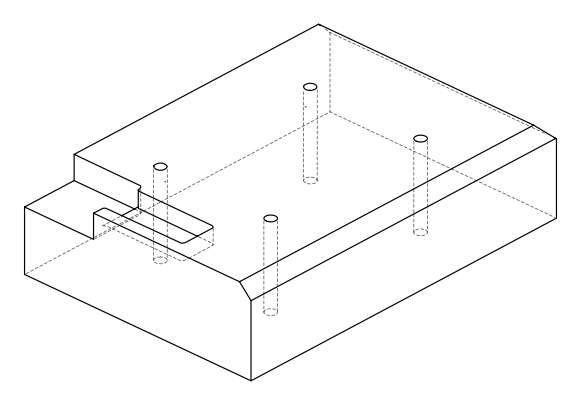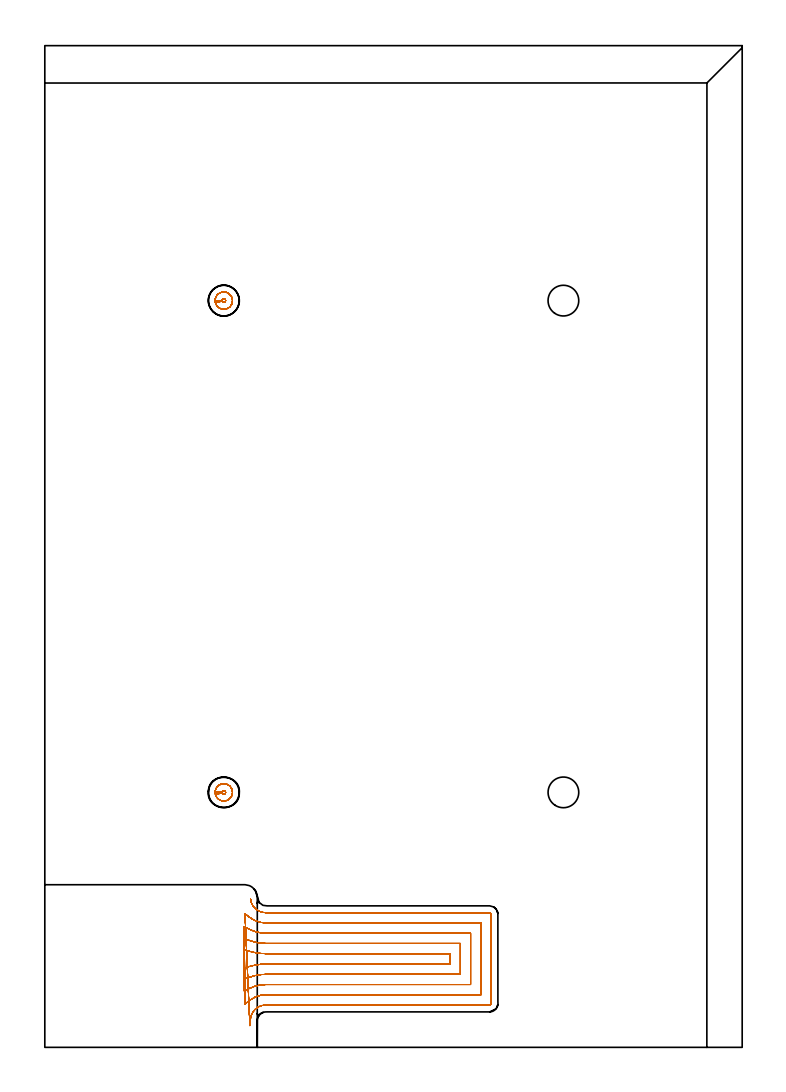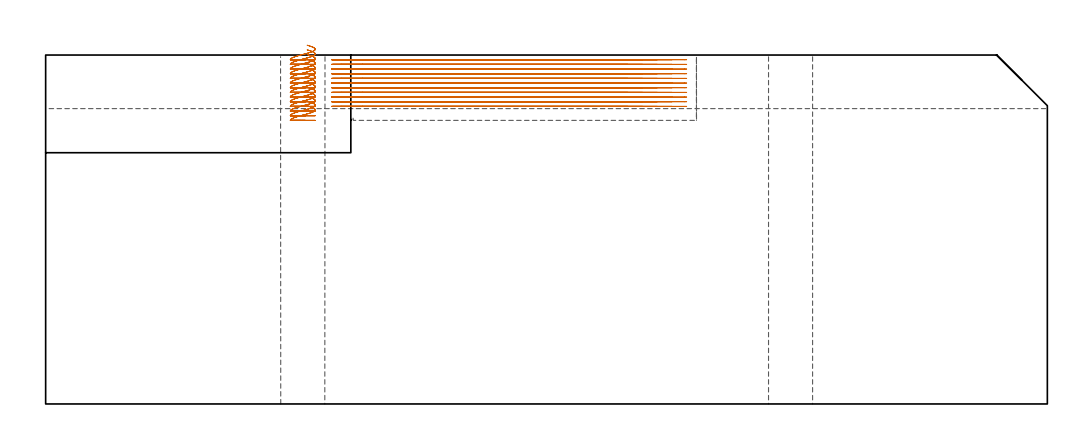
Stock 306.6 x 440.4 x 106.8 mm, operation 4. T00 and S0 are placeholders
(PLAN: 20 operations, 15 tool changes, 122.8 min)
(1 AREA_MILL | FG_CHAMFER_SURFACE | UGT0205_001 | 14.7 min | 41221 mm3)
(2 AREA_MILL_1 | FG_CHAMFER_SURFACE_1 | UGT0205_001 | 20.99 min | 51564 mm3)
(3 MILL_OPEN_POCKET | POCKET_OPEN | NXT0201_013 | Follow Part, ap 2.5, ae 75% | 42.92 min | 199506 mm3)
(4 MILL_OPEN_POCKET_1 | POCKET_OPEN_1 | UGT0201_014 | Follow Part, ap 1.5, ae 75% | 39.91 min | 104419 mm3)
(5 SPOT_DRILL | STEP1HOLE | NXT0321_9005460120000 | 0.03 min | 0 mm3)
(6 SPOT_DRILL_1 | STEP1HOLE_1 | NXT0321_9005460120000 | 0.03 min | 6 mm3)
(7 SPOT_DRILL_2 | STEP1HOLE_2 | NXT0321_9005460120000 | 0.03 min | 0 mm3)
(8 SPOT_DRILL_3 | STEP1HOLE_3 | NXT0321_9005460120000 | 0.03 min | 2 mm3)
(9 DRILL_BLIND_HOLE_INTO_CENTER | STEP1HOLE | UGT0301_205 | 0.06 min | 0 mm3)
(10 GUN_DRILL_THROUGH_HOLE | STEP1HOLE | UGT0307_005 | 0.52 min | 4658 mm3)
(11 DRILL_TO_ENLARGE_THROUGH_HOLE | STEP1HOLE | NXT0301_102 | 0.45 min | 7730 mm3)
(12 DRILL_BLIND_HOLE_INTO_CENTER_1 | STEP1HOLE_1 | UGT0301_205 | 0.06 min | 684 mm3)
(13 GUN_DRILL_THROUGH_HOLE_1 | STEP1HOLE_1 | UGT0307_005 | 0.52 min | 5135 mm3)
(14 DRILL_TO_ENLARGE_THROUGH_HOLE_1 | STEP1HOLE_1 | NXT0301_102 | 0.45 min | 9407 mm3)
(15 DRILL_BLIND_HOLE_INTO_CENTER_2 | STEP1HOLE_2 | UGT0301_205 | 0.06 min | 0 mm3)
(16 GUN_DRILL_THROUGH_HOLE_2 | STEP1HOLE_2 | UGT0307_005 | 0.52 min | 4676 mm3)
(17 DRILL_TO_ENLARGE_THROUGH_HOLE_2 | STEP1HOLE_2 | NXT0301_102 | 0.45 min | 7721 mm3)
(18 DRILL_BLIND_HOLE_INTO_CENTER_3 | STEP1HOLE_3 | UGT0301_205 | 0.06 min | 708 mm3)
(19 GUN_DRILL_THROUGH_HOLE_3 | STEP1HOLE_3 | UGT0307_005 | 0.52 min | 5113 mm3)
(20 DRILL_TO_ENLARGE_THROUGH_HOLE_3 | STEP1HOLE_3 | NXT0301_102 | 0.45 min | 9411 mm3)
(TOOL UGT0205_001 | Chamfer Mill 20 x 3 x 45 deg. | D20 FL50 Z2)
(TOOL NXT0201_013 | ENDMILL 10mm | D10 FL30 Z4)
(TOOL UGT0201_014 | End mill 6 mm | D6 FL24 Z4)
(TOOL NXT0321_9005460120000 | NC Spot Drill, 142deg, 12mm, Carbide, Uncoated | D12 PA142 FL30 Z2)
(TOOL UGT0301_205 | Twist Drill 8.9 mm | D8.9 PA118 FL78 Z2)
(TOOL UGT0307_005 | Gun Drill 8.3 mm | D8.3 PA130 FL24 Z1)
(TOOL NXT0301_102 | Carbide Drill 13.5mm [860.1-1350-108A1-MM 2214] | D13.5 PA140 FL123 Z2)
(OP 4 MILL_OPEN_POCKET_1, part 1 of 2)
G17 G21 G94 G90
T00 M6
G54
G17 G0 G90 X80.057 Y324.754 S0 M3
G43 Z116.8 H0
Z109.8
G94 G1 X80.361 Y324.877 Z109.712 F250.
X80.802 Y325.128 Z109.576
X81.205 Y325.436 Z109.44
X81.564 Y325.795 Z109.304
X81.872 Y326.198 Z109.168
X82.123 Y326.639 Z109.032
X82.314 Y327.109 Z108.896
X82.44 Y327.601 Z108.76
X82.5 Y328.105 Z108.624
Y328.495 Z108.52
X82.44 Y328.999 Z108.384
X82.314 Y329.491 Z108.248
X82.123 Y329.961 Z108.112
X81.872 Y330.402 Z107.976
X81.564 Y330.805 Z107.84
X81.205 Y331.164 Z107.704
X80.802 Y331.472 Z107.568
X80.361 Y331.723 Z107.432
X79.891 Y331.914 Z107.296
X79.399 Y332.04 Z107.16
X78.895 Y332.1 Z107.024
X78.7 Z106.972
X78.505 Z106.919
X78.001 Y332.04 Z106.783
X77.509 Y331.914 Z106.647
X77.039 Y331.723 Z106.511
X76.598 Y331.472 Z106.375
X76.195 Y331.164 Z106.239
X75.836 Y330.805 Z106.104
X75.528 Y330.402 Z105.968
X75.277 Y329.961 Z105.832
X75.086 Y329.491 Z105.696
X74.96 Y328.999 Z105.56
X74.9 Y328.495 Z105.424
Y328.3 Z105.371
X77.9
G3 X78.7 Y327.5 R0.8 F500.
X77.9 Y328.3 R-0.8
G1 X74.9
G3 X78.7 Y324.5 R3.8
X74.9 Y328.3 R-3.8
X75.031 Y327.312 R3.8
G1 X77.928 Y328.092 F250.
G0 X80.057 Y324.754 Z108.371
G1 X80.361 Y324.877 Z108.284
X80.802 Y325.128 Z108.148
X81.205 Y325.436 Z108.012
X81.564 Y325.795 Z107.876
X81.872 Y326.198 Z107.74
X82.123 Y326.639 Z107.604
X82.314 Y327.109 Z107.468
X82.44 Y327.601 Z107.332
X82.5 Y328.105 Z107.196
Y328.495 Z107.091
X82.44 Y328.999 Z106.955
X82.314 Y329.491 Z106.819
X82.123 Y329.961 Z106.683
X81.872 Y330.402 Z106.547
X81.564 Y330.805 Z106.411
X81.205 Y331.164 Z106.275
X80.802 Y331.472 Z106.139
X80.361 Y331.723 Z106.003
X79.891 Y331.914 Z105.867
X79.399 Y332.04 Z105.731
X78.895 Y332.1 Z105.595
X78.7 Z105.543
X78.505 Z105.491
X78.001 Y332.04 Z105.355
X77.509 Y331.914 Z105.219
X77.039 Y331.723 Z105.083
X76.598 Y331.472 Z104.947
X76.195 Y331.164 Z104.811
X75.836 Y330.805 Z104.675
X75.528 Y330.402 Z104.539
X75.277 Y329.961 Z104.403
X75.086 Y329.491 Z104.267
X74.96 Y328.999 Z104.131
X74.9 Y328.495 Z103.995
Y328.3 Z103.943
X77.9
G3 X78.7 Y327.5 R0.8 F500.
X77.9 Y328.3 R-0.8
G1 X74.9
G3 X78.7 Y324.5 R3.8
X74.9 Y328.3 R-3.8
X75.031 Y327.312 R3.8
G1 X77.928 Y328.092 F250.
G0 X80.057 Y324.754 Z106.943
G1 X80.361 Y324.877 Z106.855
X80.802 Y325.128 Z106.719
X81.205 Y325.436 Z106.583
X81.564 Y325.795 Z106.447
X81.872 Y326.198 Z106.311
X82.123 Y326.639 Z106.175
X82.314 Y327.109 Z106.039
X82.44 Y327.601 Z105.903
X82.5 Y328.105 Z105.767
Y328.495 Z105.663
X82.44 Y328.999 Z105.527
X82.314 Y329.491 Z105.391
X82.123 Y329.961 Z105.255
X81.872 Y330.402 Z105.119
X81.564 Y330.805 Z104.983
X81.205 Y331.164 Z104.847
X80.802 Y331.472 Z104.711
X80.361 Y331.723 Z104.575
X79.891 Y331.914 Z104.439
X79.399 Y332.04 Z104.303
X78.895 Y332.1 Z104.167
X78.7 Z104.115
X78.505 Z104.062
X78.001 Y332.04 Z103.926
X77.509 Y331.914 Z103.79
X77.039 Y331.723 Z103.654
X76.598 Y331.472 Z103.518
X76.195 Y331.164 Z103.382
X75.836 Y330.805 Z103.246
X75.528 Y330.402 Z103.11
X75.277 Y329.961 Z102.974
X75.086 Y329.491 Z102.838
X74.96 Y328.999 Z102.702
X74.9 Y328.495 Z102.566
Y328.3 Z102.514
X77.9
G3 X78.7 Y327.5 R0.8 F500.
X77.9 Y328.3 R-0.8
G1 X74.9
G3 X78.7 Y324.5 R3.8
X74.9 Y328.3 R-3.8
X75.031 Y327.312 R3.8
G1 X77.928 Y328.092 F250.
G0 X80.057 Y324.754 Z105.514
G1 X80.361 Y324.877 Z105.426
X80.802 Y325.128 Z105.29
X81.205 Y325.436 Z105.154
X81.564 Y325.795 Z105.019
X81.872 Y326.198 Z104.883
X82.123 Y326.639 Z104.747
X82.314 Y327.109 Z104.611
X82.44 Y327.601 Z104.475
X82.5 Y328.105 Z104.339
Y328.495 Z104.234
X82.44 Y328.999 Z104.098
X82.314 Y329.491 Z103.962
X82.123 Y329.961 Z103.826
X81.872 Y330.402 Z103.69
X81.564 Y330.805 Z103.554
X81.205 Y331.164 Z103.418
X80.802 Y331.472 Z103.282
X80.361 Y331.723 Z103.146
X79.891 Y331.914 Z103.01
X79.399 Y332.04 Z102.874
X78.895 Y332.1 Z102.738
X78.7 Z102.686
X78.505 Z102.634
X78.001 Y332.04 Z102.498
X77.509 Y331.914 Z102.362
X77.039 Y331.723 Z102.226
X76.598 Y331.472 Z102.09
X76.195 Y331.164 Z101.954
X75.836 Y330.805 Z101.818
X75.528 Y330.402 Z101.682
X75.277 Y329.961 Z101.546
X75.086 Y329.491 Z101.41
X74.96 Y328.999 Z101.274
X74.9 Y328.495 Z101.138
Y328.3 Z101.086
X77.9
G3 X78.7 Y327.5 R0.8 F500.
X77.9 Y328.3 R-0.8
G1 X74.9
G3 X78.7 Y324.5 R3.8
X74.9 Y328.3 R-3.8
X75.031 Y327.312 R3.8
G1 X77.928 Y328.092 F250.
G0 X80.057 Y324.754 Z104.086
G1 X80.361 Y324.877 Z103.998
X80.802 Y325.128 Z103.862
X81.205 Y325.436 Z103.726
X81.564 Y325.795 Z103.59
X81.872 Y326.198 Z103.454
X82.123 Y326.639 Z103.318
X82.314 Y327.109 Z103.182
X82.44 Y327.601 Z103.046
X82.5 Y328.105 Z102.91
Y328.495 Z102.806
X82.44 Y328.999 Z102.67
X82.314 Y329.491 Z102.534
X82.123 Y329.961 Z102.398
X81.872 Y330.402 Z102.262
X81.564 Y330.805 Z102.126
X81.205 Y331.164 Z101.99
X80.802 Y331.472 Z101.854
X80.361 Y331.723 Z101.718
X79.891 Y331.914 Z101.582
X79.399 Y332.04 Z101.446
X78.895 Y332.1 Z101.31
X78.7 Z101.257
X78.505 Z101.205
X78.001 Y332.04 Z101.069
X77.509 Y331.914 Z100.933
X77.039 Y331.723 Z100.797
X76.598 Y331.472 Z100.661
X76.195 Y331.164 Z100.525
X75.836 Y330.805 Z100.389
X75.528 Y330.402 Z100.253
X75.277 Y329.961 Z100.117
X75.086 Y329.491 Z99.981
X74.96 Y328.999 Z99.845
X74.9 Y328.495 Z99.709
Y328.3 Z99.657
X77.9
G3 X78.7 Y327.5 R0.8 F500.
X77.9 Y328.3 R-0.8
G1 X74.9
G3 X78.7 Y324.5 R3.8
X74.9 Y328.3 R-3.8
X75.031 Y327.312 R3.8
G1 X77.928 Y328.092 F250.
G0 X80.057 Y324.754 Z102.657
G1 X80.361 Y324.877 Z102.569
X80.802 Y325.128 Z102.433
X81.205 Y325.436 Z102.297
X81.564 Y325.795 Z102.161
X81.872 Y326.198 Z102.025
X82.123 Y326.639 Z101.889
X82.314 Y327.109 Z101.753
X82.44 Y327.601 Z101.617
X82.5 Y328.105 Z101.481
Y328.495 Z101.377
X82.44 Y328.999 Z101.241
X82.314 Y329.491 Z101.105
X82.123 Y329.961 Z100.969
X81.872 Y330.402 Z100.833
X81.564 Y330.805 Z100.697
X81.205 Y331.164 Z100.561
X80.802 Y331.472 Z100.425
X80.361 Y331.723 Z100.289
X79.891 Y331.914 Z100.153
X79.399 Y332.04 Z100.017
X78.895 Y332.1 Z99.881
X78.7 Z99.829
X78.505 Z99.777
X78.001 Y332.04 Z99.641
X77.509 Y331.914 Z99.505
X77.039 Y331.723 Z99.369
X76.598 Y331.472 Z99.233
X76.195 Y331.164 Z99.097
X75.836 Y330.805 Z98.961
X75.528 Y330.402 Z98.825
X75.277 Y329.961 Z98.689
X75.086 Y329.491 Z98.553
X74.96 Y328.999 Z98.417
X74.9 Y328.495 Z98.281
Y328.3 Z98.229
X77.9
G3 X78.7 Y327.5 R0.8 F500.
X77.9 Y328.3 R-0.8
G1 X74.9
G3 X78.7 Y324.5 R3.8
X74.9 Y328.3 R-3.8
X75.031 Y327.312 R3.8
G1 X77.928 Y328.092 F250.
G0 X80.057 Y324.754 Z101.229
G1 X80.361 Y324.877 Z101.141
X80.802 Y325.128 Z101.005
X81.205 Y325.436 Z100.869
X81.564 Y325.795 Z100.733
X81.872 Y326.198 Z100.597
X82.123 Y326.639 Z100.461
X82.314 Y327.109 Z100.325
X82.44 Y327.601 Z100.189
X82.5 Y328.105 Z100.053
Y328.495 Z99.948
X82.44 Y328.999 Z99.812
X82.314 Y329.491 Z99.676
X82.123 Y329.961 Z99.54
X81.872 Y330.402 Z99.404
X81.564 Y330.805 Z99.268
X81.205 Y331.164 Z99.132
X80.802 Y331.472 Z98.996
X80.361 Y331.723 Z98.86
X79.891 Y331.914 Z98.725
X79.399 Y332.04 Z98.589
X78.895 Y332.1 Z98.453
X78.7 Z98.4
X78.505 Z98.348
X78.001 Y332.04 Z98.212
X77.509 Y331.914 Z98.076
X77.039 Y331.723 Z97.94
X76.598 Y331.472 Z97.804
X76.195 Y331.164 Z97.668
X75.836 Y330.805 Z97.532
X75.528 Y330.402 Z97.396
X75.277 Y329.961 Z97.26
X75.086 Y329.491 Z97.124
X74.96 Y328.999 Z96.988
X74.9 Y328.495 Z96.852
Y328.3 Z96.8
X77.9
G3 X78.7 Y327.5 R0.8 F500.
X77.9 Y328.3 R-0.8
G1 X74.9
G3 X78.7 Y324.5 R3.8
X74.9 Y328.3 R-3.8
X75.031 Y327.312 R3.8
G1 X77.928 Y328.092 F250.
G0 X80.057 Y324.754 Z99.8
G1 X80.361 Y324.877 Z99.712
X80.802 Y325.128 Z99.576
X81.205 Y325.436 Z99.44
X81.564 Y325.795 Z99.304
X81.872 Y326.198 Z99.168
X82.123 Y326.639 Z99.032
X82.314 Y327.109 Z98.896
X82.44 Y327.601 Z98.76
X82.5 Y328.105 Z98.624
Y328.495 Z98.52
X82.44 Y328.999 Z98.384
X82.314 Y329.491 Z98.248
X82.123 Y329.961 Z98.112
X81.872 Y330.402 Z97.976
X81.564 Y330.805 Z97.84
X81.205 Y331.164 Z97.704
X80.802 Y331.472 Z97.568
X80.361 Y331.723 Z97.432
X79.891 Y331.914 Z97.296
X79.399 Y332.04 Z97.16
X78.895 Y332.1 Z97.024
X78.7 Z96.972
X78.505 Z96.919
X78.001 Y332.04 Z96.783
X77.509 Y331.914 Z96.648
X77.039 Y331.723 Z96.512
X76.598 Y331.472 Z96.376
X76.195 Y331.164 Z96.24
X75.836 Y330.805 Z96.104
X75.528 Y330.402 Z95.968
X75.277 Y329.961 Z95.832
X75.086 Y329.491 Z95.696
X74.96 Y328.999 Z95.56
X74.9 Y328.495 Z95.424
Y328.3 Z95.371
X77.9
G3 X78.7 Y327.5 R0.8 F500.
X77.9 Y328.3 R-0.8
G1 X74.9
G3 X78.7 Y324.5 R3.8
X74.9 Y328.3 R-3.8
X75.031 Y327.312 R3.8
G1 X77.928 Y328.092 F250.
G0 X80.057 Y324.754 Z98.371
G1 X80.361 Y324.877 Z98.284
X80.802 Y325.128 Z98.148
X81.205 Y325.436 Z98.012
X81.564 Y325.795 Z97.876
X81.872 Y326.198 Z97.74
X82.123 Y326.639 Z97.604
X82.314 Y327.109 Z97.468
X82.44 Y327.601 Z97.332
X82.5 Y328.105 Z97.196
Y328.495 Z97.091
X82.44 Y328.999 Z96.955
X82.314 Y329.491 Z96.819
X82.123 Y329.961 Z96.683
X81.872 Y330.402 Z96.547
X81.564 Y330.805 Z96.411
X81.205 Y331.164 Z96.275
X80.802 Y331.472 Z96.139
X80.361 Y331.723 Z96.003
X79.891 Y331.914 Z95.867
X79.399 Y332.04 Z95.731
X78.895 Y332.1 Z95.595
X78.7 Z95.543
X78.505 Z95.491
X78.001 Y332.04 Z95.355
X77.509 Y331.914 Z95.219
X77.039 Y331.723 Z95.083
X76.598 Y331.472 Z94.947
X76.195 Y331.164 Z94.811
X75.836 Y330.805 Z94.675
X75.528 Y330.402 Z94.539
X75.277 Y329.961 Z94.403
X75.086 Y329.491 Z94.267
X74.96 Y328.999 Z94.131
X74.9 Y328.495 Z93.995
Y328.3 Z93.943
X77.9
G3 X78.7 Y327.5 R0.8 F500.
X77.9 Y328.3 R-0.8
G1 X74.9
G3 X78.7 Y324.5 R3.8
X74.9 Y328.3 R-3.8
X75.031 Y327.312 R3.8
G1 X77.928 Y328.092 F250.
G0 X80.057 Y324.754 Z96.943
G1 X80.361 Y324.877 Z96.855
X80.802 Y325.128 Z96.719
X81.205 Y325.436 Z96.583
X81.564 Y325.795 Z96.447
X81.872 Y326.198 Z96.311
X82.123 Y326.639 Z96.175
X82.314 Y327.109 Z96.039
X82.44 Y327.601 Z95.903
X82.5 Y328.105 Z95.767
Y328.495 Z95.663
X82.44 Y328.999 Z95.527
X82.314 Y329.491 Z95.391
X82.123 Y329.961 Z95.255
X81.872 Y330.402 Z95.119
X81.564 Y330.805 Z94.983
X81.205 Y331.164 Z94.847
X80.802 Y331.472 Z94.711
X80.361 Y331.723 Z94.575
X79.891 Y331.914 Z94.439
X79.399 Y332.04 Z94.303
X78.895 Y332.1 Z94.167
X78.7 Z94.115
X78.505 Z94.062
X78.001 Y332.04 Z93.926
X77.509 Y331.914 Z93.79
X77.039 Y331.723 Z93.654
X76.598 Y331.472 Z93.518
X76.195 Y331.164 Z93.382
X75.836 Y330.805 Z93.246
X75.528 Y330.402 Z93.11
X75.277 Y329.961 Z92.974
X75.086 Y329.491 Z92.838
X74.96 Y328.999 Z92.702
X74.9 Y328.495 Z92.567
Y328.3 Z92.514
X77.9
G3 X78.7 Y327.5 R0.8 F500.
X77.9 Y328.3 R-0.8
G1 X74.9
G3 X78.7 Y324.5 R3.8
X74.9 Y328.3 R-3.8
X75.031 Y327.312 R3.8
G1 X77.928 Y328.092 F250.
G0 X80.057 Y324.754 Z95.514
G1 X80.361 Y324.877 Z95.427
X80.802 Y325.128 Z95.291
X81.205 Y325.436 Z95.155
X81.564 Y325.795 Z95.019
X81.872 Y326.198 Z94.883
X82.123 Y326.639 Z94.747
X82.314 Y327.109 Z94.611
X82.44 Y327.601 Z94.475
X82.5 Y328.105 Z94.339
Y328.495 Z94.234
X82.44 Y328.999 Z94.098
X82.314 Y329.491 Z93.962
X82.123 Y329.961 Z93.826
X81.872 Y330.402 Z93.69
X81.564 Y330.805 Z93.554
X81.205 Y331.164 Z93.418
X80.802 Y331.472 Z93.282
X80.361 Y331.723 Z93.146
X79.891 Y331.914 Z93.01
X79.399 Y332.04 Z92.874
X78.895 Y332.1 Z92.738
X78.7 Z92.686
X78.505 Z92.634
X78.001 Y332.04 Z92.498
X77.509 Y331.914 Z92.362
X77.039 Y331.723 Z92.226
X76.598 Y331.472 Z92.09
X76.195 Y331.164 Z91.954
X75.836 Y330.805 Z91.818
X75.528 Y330.402 Z91.682
X75.277 Y329.961 Z91.546
X75.086 Y329.491 Z91.41
X74.96 Y328.999 Z91.274
X74.9 Y328.495 Z91.138
Y328.3 Z91.086
X77.9
G3 X78.7 Y327.5 R0.8 F500.
X77.9 Y328.3 R-0.8
G1 X74.9
G3 X78.7 Y324.5 R3.8
X74.9 Y328.3 R-3.8
X75.031 Y327.312 R3.8
G1 X77.928 Y328.092 F250.
G0 X80.057 Y324.754 Z94.086
G1 X80.361 Y324.877 Z93.998
X80.802 Y325.128 Z93.862
X81.205 Y325.436 Z93.726
X81.564 Y325.795 Z93.59
X81.872 Y326.198 Z93.454
X82.123 Y326.639 Z93.318
X82.314 Y327.109 Z93.182
X82.44 Y327.601 Z93.046
X82.5 Y328.105 Z92.91
Y328.495 Z92.806
X82.44 Y328.999 Z92.67
X82.314 Y329.491 Z92.534
X82.123 Y329.961 Z92.398
X81.872 Y330.402 Z92.262
X81.564 Y330.805 Z92.126
X81.205 Y331.164 Z91.99
X80.802 Y331.472 Z91.854
X80.361 Y331.723 Z91.718
X79.891 Y331.914 Z91.582
X79.399 Y332.04 Z91.446
X78.895 Y332.1 Z91.31
X78.7 Z91.257
X78.505 Z91.205
X78.001 Y332.04 Z91.069
X77.509 Y331.914 Z90.933
X77.039 Y331.723 Z90.797
X76.598 Y331.472 Z90.661
X76.195 Y331.164 Z90.525
X75.836 Y330.805 Z90.389
X75.528 Y330.402 Z90.253
X75.277 Y329.961 Z90.117
X75.086 Y329.491 Z89.981
X74.96 Y328.999 Z89.845
X74.9 Y328.495 Z89.709
Y328.3 Z89.657
X77.9
G3 X78.7 Y327.5 R0.8 F500.
X77.9 Y328.3 R-0.8
G1 X74.9
G3 X78.7 Y324.5 R3.8
X74.9 Y328.3 R-3.8
X75.031 Y327.312 R3.8
G1 X77.928 Y328.092 F250.
G0 X80.057 Y324.754 Z92.657
G1 X80.361 Y324.877 Z92.569
X80.802 Y325.128 Z92.433
X81.205 Y325.436 Z92.297
X81.564 Y325.795 Z92.161
X81.872 Y326.198 Z92.025
X82.123 Y326.639 Z91.889
X82.314 Y327.109 Z91.753
X82.44 Y327.601 Z91.617
X82.5 Y328.105 Z91.482
Y328.495 Z91.377
X82.44 Y328.999 Z91.241
X82.314 Y329.491 Z91.105
X82.123 Y329.961 Z90.969
X81.872 Y330.402 Z90.833
X81.564 Y330.805 Z90.697
X81.205 Y331.164 Z90.561
X80.802 Y331.472 Z90.425
X80.361 Y331.723 Z90.289
X79.891 Y331.914 Z90.153
X79.399 Y332.04 Z90.017
X78.895 Y332.1 Z89.881
X78.7 Z89.829
X78.505 Z89.777
X78.001 Y332.04 Z89.641
X77.509 Y331.914 Z89.505
X77.039 Y331.723 Z89.369
X76.598 Y331.472 Z89.233
X76.195 Y331.164 Z89.097
X75.836 Y330.805 Z88.961
X75.528 Y330.402 Z88.825
X75.277 Y329.961 Z88.689
X75.086 Y329.491 Z88.553
X74.96 Y328.999 Z88.417
X74.9 Y328.495 Z88.281
Y328.3 Z88.229
X77.9
G3 X78.7 Y327.5 R0.8 F500.
X77.9 Y328.3 R-0.8
G1 X74.9
G3 X78.7 Y324.5 R3.8
X74.9 Y328.3 R-3.8
X75.031 Y327.312 R3.8
G1 X77.928 Y328.092 F250.
G0 X80.057 Y324.754 Z91.229
G1 X80.361 Y324.877 Z91.141
X80.802 Y325.128 Z91.005
X81.205 Y325.436 Z90.869
X81.564 Y325.795 Z90.733
X81.872 Y326.198 Z90.597
X82.123 Y326.639 Z90.461
X82.314 Y327.109 Z90.325
X82.44 Y327.601 Z90.189
X82.5 Y328.105 Z90.053
Y328.495 Z89.948
X82.44 Y328.999 Z89.812
X82.314 Y329.491 Z89.676
X82.123 Y329.961 Z89.54
X81.872 Y330.402 Z89.404
X81.564 Y330.805 Z89.269
X81.205 Y331.164 Z89.133
X80.802 Y331.472 Z88.997
X80.361 Y331.723 Z88.861
X79.891 Y331.914 Z88.725
X79.399 Y332.04 Z88.589
X78.895 Y332.1 Z88.453
X78.7 Z88.4
X78.505 Z88.348
X78.001 Y332.04 Z88.212
X77.509 Y331.914 Z88.076
X77.039 Y331.723 Z87.94
X76.598 Y331.472 Z87.804
X76.195 Y331.164 Z87.668
X75.836 Y330.805 Z87.532
X75.528 Y330.402 Z87.396
X75.277 Y329.961 Z87.26
X75.086 Y329.491 Z87.124
X74.96 Y328.999 Z86.988
X74.9 Y328.495 Z86.852
Y328.3 Z86.8
X77.9
G3 X78.7 Y327.5 R0.8 F500.
X77.9 Y328.3 R-0.8
G1 X74.9
G3 X78.7 Y324.5 R3.8
X74.9 Y328.3 R-3.8
X75.031 Y327.312 R3.8
G1 X77.928 Y328.092 F250.
G0 Z116.8
X80.057 Y108.554
Z109.8
G1 X80.361 Y108.677 Z109.712
X80.802 Y108.928 Z109.576
X81.205 Y109.236 Z109.44
X81.564 Y109.595 Z109.304
X81.872 Y109.998 Z109.168
X82.123 Y110.439 Z109.032
X82.314 Y110.909 Z108.896
X82.44 Y111.401 Z108.76
X82.5 Y111.905 Z108.624
Y112.295 Z108.52
X82.44 Y112.799 Z108.384
X82.314 Y113.291 Z108.248
X82.123 Y113.761 Z108.112
X81.872 Y114.202 Z107.976
X81.564 Y114.605 Z107.84
X81.205 Y114.964 Z107.704
X80.802 Y115.272 Z107.568
X80.361 Y115.523 Z107.432
X79.891 Y115.714 Z107.296
X79.399 Y115.84 Z107.16
X78.895 Y115.9 Z107.024
X78.7 Z106.972
X78.505 Z106.919
X78.001 Y115.84 Z106.783
X77.509 Y115.714 Z106.647
X77.039 Y115.523 Z106.511
X76.598 Y115.272 Z106.375
X76.195 Y114.964 Z106.239
X75.836 Y114.605 Z106.104
X75.528 Y114.202 Z105.968
X75.277 Y113.761 Z105.832
X75.086 Y113.291 Z105.696
X74.96 Y112.799 Z105.56
X74.9 Y112.295 Z105.424
Y112.1 Z105.371
X77.9
G3 X78.7 Y111.3 R0.8 F500.
X77.9 Y112.1 R-0.8
G1 X74.9
G3 X78.7 Y108.3 R3.8
X74.9 Y112.1 R-3.8
X75.031 Y111.112 R3.8
G1 X77.928 Y111.892 F250.
G0 X80.057 Y108.554 Z108.371
G1 X80.361 Y108.677 Z108.284
X80.802 Y108.928 Z108.148
X81.205 Y109.236 Z108.012
X81.564 Y109.595 Z107.876
X81.872 Y109.998 Z107.74
X82.123 Y110.439 Z107.604
X82.314 Y110.909 Z107.468
X82.44 Y111.401 Z107.332
X82.5 Y111.905 Z107.196
Y112.295 Z107.091
X82.44 Y112.799 Z106.955
X82.314 Y113.291 Z106.819
X82.123 Y113.761 Z106.683
X81.872 Y114.202 Z106.547
X81.564 Y114.605 Z106.411
X81.205 Y114.964 Z106.275
X80.802 Y115.272 Z106.139
X80.361 Y115.523 Z106.003
X79.891 Y115.714 Z105.867
X79.399 Y115.84 Z105.731
X78.895 Y115.9 Z105.595
X78.7 Z105.543
X78.505 Z105.491
X78.001 Y115.84 Z105.355
X77.509 Y115.714 Z105.219
X77.039 Y115.523 Z105.083
X76.598 Y115.272 Z104.947
X76.195 Y114.964 Z104.811
X75.836 Y114.605 Z104.675
X75.528 Y114.202 Z104.539
X75.277 Y113.761 Z104.403
X75.086 Y113.291 Z104.267
X74.96 Y112.799 Z104.131
X74.9 Y112.295 Z103.995
Y112.1 Z103.943
X77.9
G3 X78.7 Y111.3 R0.8 F500.
X77.9 Y112.1 R-0.8
G1 X74.9
G3 X78.7 Y108.3 R3.8
X74.9 Y112.1 R-3.8
X75.031 Y111.112 R3.8
G1 X77.928 Y111.892 F250.
G0 X80.057 Y108.554 Z106.943
G1 X80.361 Y108.677 Z106.855
X80.802 Y108.928 Z106.719
X81.205 Y109.236 Z106.583
X81.564 Y109.595 Z106.447
X81.872 Y109.998 Z106.311
X82.123 Y110.439 Z106.175
X82.314 Y110.909 Z106.039
X82.44 Y111.401 Z105.903
X82.5 Y111.905 Z105.767
Y112.295 Z105.663
X82.44 Y112.799 Z105.527
X82.314 Y113.291 Z105.391
X82.123 Y113.761 Z105.255
X81.872 Y114.202 Z105.119
X81.564 Y114.605 Z104.983
X81.205 Y114.964 Z104.847
X80.802 Y115.272 Z104.711
X80.361 Y115.523 Z104.575
X79.891 Y115.714 Z104.439
X79.399 Y115.84 Z104.303
X78.895 Y115.9 Z104.167
X78.7 Z104.115
X78.505 Z104.062
X78.001 Y115.84 Z103.926
X77.509 Y115.714 Z103.79
X77.039 Y115.523 Z103.654
X76.598 Y115.272 Z103.518
X76.195 Y114.964 Z103.382
X75.836 Y114.605 Z103.246
X75.528 Y114.202 Z103.11
X75.277 Y113.761 Z102.974
X75.086 Y113.291 Z102.838
X74.96 Y112.799 Z102.702
X74.9 Y112.295 Z102.566
Y112.1 Z102.514
X77.9
G3 X78.7 Y111.3 R0.8 F500.
X77.9 Y112.1 R-0.8
G1 X74.9
G3 X78.7 Y108.3 R3.8
X74.9 Y112.1 R-3.8
X75.031 Y111.112 R3.8
G1 X77.928 Y111.892 F250.
G0 X80.057 Y108.554 Z105.514
G1 X80.361 Y108.677 Z105.426
X80.802 Y108.928 Z105.29
X81.205 Y109.236 Z105.154
X81.564 Y109.595 Z105.019
X81.872 Y109.998 Z104.883
X82.123 Y110.439 Z104.747
X82.314 Y110.909 Z104.611
X82.44 Y111.401 Z104.475
X82.5 Y111.905 Z104.339
Y112.295 Z104.234
X82.44 Y112.799 Z104.098
X82.314 Y113.291 Z103.962
X82.123 Y113.761 Z103.826
X81.872 Y114.202 Z103.69
X81.564 Y114.605 Z103.554
X81.205 Y114.964 Z103.418
X80.802 Y115.272 Z103.282
X80.361 Y115.523 Z103.146
X79.891 Y115.714 Z103.01
X79.399 Y115.84 Z102.874
X78.895 Y115.9 Z102.738
X78.7 Z102.686
X78.505 Z102.634
X78.001 Y115.84 Z102.498
X77.509 Y115.714 Z102.362
X77.039 Y115.523 Z102.226
X76.598 Y115.272 Z102.09
X76.195 Y114.964 Z101.954
X75.836 Y114.605 Z101.818
X75.528 Y114.202 Z101.682
X75.277 Y113.761 Z101.546
X75.086 Y113.291 Z101.41
X74.96 Y112.799 Z101.274
X74.9 Y112.295 Z101.138
Y112.1 Z101.086
X77.9
G3 X78.7 Y111.3 R0.8 F500.
X77.9 Y112.1 R-0.8
G1 X74.9
G3 X78.7 Y108.3 R3.8
X74.9 Y112.1 R-3.8
X75.031 Y111.112 R3.8
G1 X77.928 Y111.892 F250.
G0 X80.057 Y108.554 Z104.086
G1 X80.361 Y108.677 Z103.998
X80.802 Y108.928 Z103.862
X81.205 Y109.236 Z103.726
X81.564 Y109.595 Z103.59
X81.872 Y109.998 Z103.454
X82.123 Y110.439 Z103.318
X82.314 Y110.909 Z103.182
X82.44 Y111.401 Z103.046
X82.5 Y111.905 Z102.91
Y112.295 Z102.806
X82.44 Y112.799 Z102.67
X82.314 Y113.291 Z102.534
X82.123 Y113.761 Z102.398
X81.872 Y114.202 Z102.262
X81.564 Y114.605 Z102.126
X81.205 Y114.964 Z101.99
X80.802 Y115.272 Z101.854
X80.361 Y115.523 Z101.718
X79.891 Y115.714 Z101.582
X79.399 Y115.84 Z101.446
X78.895 Y115.9 Z101.31
X78.7 Z101.257
X78.505 Z101.205
X78.001 Y115.84 Z101.069
X77.509 Y115.714 Z100.933
X77.039 Y115.523 Z100.797
X76.598 Y115.272 Z100.661
X76.195 Y114.964 Z100.525
X75.836 Y114.605 Z100.389
X75.528 Y114.202 Z100.253
X75.277 Y113.761 Z100.117
X75.086 Y113.291 Z99.981
X74.96 Y112.799 Z99.845
X74.9 Y112.295 Z99.709
Y112.1 Z99.657
X77.9
G3 X78.7 Y111.3 R0.8 F500.
X77.9 Y112.1 R-0.8
G1 X74.9
G3 X78.7 Y108.3 R3.8
X74.9 Y112.1 R-3.8
X75.031 Y111.112 R3.8
G1 X77.928 Y111.892 F250.
G0 X80.057 Y108.554 Z102.657
G1 X80.361 Y108.677 Z102.569
X80.802 Y108.928 Z102.433
X81.205 Y109.236 Z102.297
X81.564 Y109.595 Z102.161
X81.872 Y109.998 Z102.025
X82.123 Y110.439 Z101.889
X82.314 Y110.909 Z101.753
X82.44 Y111.401 Z101.617
X82.5 Y111.905 Z101.481
Y112.295 Z101.377
X82.44 Y112.799 Z101.241
X82.314 Y113.291 Z101.105
X82.123 Y113.761 Z100.969
X81.872 Y114.202 Z100.833
X81.564 Y114.605 Z100.697
X81.205 Y114.964 Z100.561
X80.802 Y115.272 Z100.425
X80.361 Y115.523 Z100.289
X79.891 Y115.714 Z100.153
X79.399 Y115.84 Z100.017
X78.895 Y115.9 Z99.881
X78.7 Z99.829
X78.505 Z99.777
X78.001 Y115.84 Z99.641
X77.509 Y115.714 Z99.505
X77.039 Y115.523 Z99.369
X76.598 Y115.272 Z99.233
X76.195 Y114.964 Z99.097
X75.836 Y114.605 Z98.961
X75.528 Y114.202 Z98.825
X75.277 Y113.761 Z98.689
X75.086 Y113.291 Z98.553
X74.96 Y112.799 Z98.417
X74.9 Y112.295 Z98.281
Y112.1 Z98.229
X77.9
G3 X78.7 Y111.3 R0.8 F500.
X77.9 Y112.1 R-0.8
G1 X74.9
G3 X78.7 Y108.3 R3.8
X74.9 Y112.1 R-3.8
X75.031 Y111.112 R3.8
G1 X77.928 Y111.892 F250.
G0 X80.057 Y108.554 Z101.229
G1 X80.361 Y108.677 Z101.141
X80.802 Y108.928 Z101.005
X81.205 Y109.236 Z100.869
X81.564 Y109.595 Z100.733
X81.872 Y109.998 Z100.597
X82.123 Y110.439 Z100.461
X82.314 Y110.909 Z100.325
X82.44 Y111.401 Z100.189
X82.5 Y111.905 Z100.053
Y112.295 Z99.948
X82.44 Y112.799 Z99.812
X82.314 Y113.291 Z99.676
X82.123 Y113.761 Z99.54
X81.872 Y114.202 Z99.404
X81.564 Y114.605 Z99.268
X81.205 Y114.964 Z99.132
X80.802 Y115.272 Z98.996
X80.361 Y115.523 Z98.86
X79.891 Y115.714 Z98.725
X79.399 Y115.84 Z98.589
X78.895 Y115.9 Z98.453
X78.7 Z98.4
X78.505 Z98.348
X78.001 Y115.84 Z98.212
X77.509 Y115.714 Z98.076
X77.039 Y115.523 Z97.94
X76.598 Y115.272 Z97.804
X76.195 Y114.964 Z97.668
X75.836 Y114.605 Z97.532
X75.528 Y114.202 Z97.396
X75.277 Y113.761 Z97.26
X75.086 Y113.291 Z97.124
X74.96 Y112.799 Z96.988
X74.9 Y112.295 Z96.852
Y112.1 Z96.8
X77.9
G3 X78.7 Y111.3 R0.8 F500.
X77.9 Y112.1 R-0.8
G1 X74.9
G3 X78.7 Y108.3 R3.8
X74.9 Y112.1 R-3.8
X75.031 Y111.112 R3.8
G1 X77.928 Y111.892 F250.
G0 X80.057 Y108.554 Z99.8
G1 X80.361 Y108.677 Z99.712
X80.802 Y108.928 Z99.576
X81.205 Y109.236 Z99.44
X81.564 Y109.595 Z99.304
X81.872 Y109.998 Z99.168
X82.123 Y110.439 Z99.032
X82.314 Y110.909 Z98.896
X82.44 Y111.401 Z98.76
X82.5 Y111.905 Z98.624
Y112.295 Z98.52
X82.44 Y112.799 Z98.384
X82.314 Y113.291 Z98.248
X82.123 Y113.761 Z98.112
X81.872 Y114.202 Z97.976
X81.564 Y114.605 Z97.84
X81.205 Y114.964 Z97.704
X80.802 Y115.272 Z97.568
X80.361 Y115.523 Z97.432
X79.891 Y115.714 Z97.296
X79.399 Y115.84 Z97.16
X78.895 Y115.9 Z97.024
X78.7 Z96.972
X78.505 Z96.919
X78.001 Y115.84 Z96.783
X77.509 Y115.714 Z96.648
X77.039 Y115.523 Z96.512
X76.598 Y115.272 Z96.376
X76.195 Y114.964 Z96.24
X75.836 Y114.605 Z96.104
X75.528 Y114.202 Z95.968
X75.277 Y113.761 Z95.832
X75.086 Y113.291 Z95.696
X74.96 Y112.799 Z95.56
X74.9 Y112.295 Z95.424
Y112.1 Z95.371
X77.9
G3 X78.7 Y111.3 R0.8 F500.
X77.9 Y112.1 R-0.8
G1 X74.9
G3 X78.7 Y108.3 R3.8
X74.9 Y112.1 R-3.8
X75.031 Y111.112 R3.8
G1 X77.928 Y111.892 F250.
G0 X80.057 Y108.554 Z98.371
G1 X80.361 Y108.677 Z98.284
X80.802 Y108.928 Z98.148
X81.205 Y109.236 Z98.012
X81.564 Y109.595 Z97.876
X81.872 Y109.998 Z97.74
X82.123 Y110.439 Z97.604
X82.314 Y110.909 Z97.468
X82.44 Y111.401 Z97.332
X82.5 Y111.905 Z97.196
Y112.295 Z97.091
X82.44 Y112.799 Z96.955
X82.314 Y113.291 Z96.819
X82.123 Y113.761 Z96.683
X81.872 Y114.202 Z96.547
X81.564 Y114.605 Z96.411
X81.205 Y114.964 Z96.275
X80.802 Y115.272 Z96.139
X80.361 Y115.523 Z96.003
X79.891 Y115.714 Z95.867
X79.399 Y115.84 Z95.731
X78.895 Y115.9 Z95.595
X78.7 Z95.543
X78.505 Z95.491
X78.001 Y115.84 Z95.355
X77.509 Y115.714 Z95.219
X77.039 Y115.523 Z95.083
X76.598 Y115.272 Z94.947
X76.195 Y114.964 Z94.811
X75.836 Y114.605 Z94.675
X75.528 Y114.202 Z94.539
X75.277 Y113.761 Z94.403
X75.086 Y113.291 Z94.267
X74.96 Y112.799 Z94.131
X74.9 Y112.295 Z93.995
Y112.1 Z93.943
X77.9
G3 X78.7 Y111.3 R0.8 F500.
X77.9 Y112.1 R-0.8
G1 X74.9
G3 X78.7 Y108.3 R3.8
X74.9 Y112.1 R-3.8
X75.031 Y111.112 R3.8
G1 X77.928 Y111.892 F250.
G0 X80.057 Y108.554 Z96.943
G1 X80.361 Y108.677 Z96.855
X80.802 Y108.928 Z96.719
X81.205 Y109.236 Z96.583
X81.564 Y109.595 Z96.447
X81.872 Y109.998 Z96.311
X82.123 Y110.439 Z96.175
X82.314 Y110.909 Z96.039
X82.44 Y111.401 Z95.903
X82.5 Y111.905 Z95.767
Y112.295 Z95.663
X82.44 Y112.799 Z95.527
X82.314 Y113.291 Z95.391
X82.123 Y113.761 Z95.255
X81.872 Y114.202 Z95.119
X81.564 Y114.605 Z94.983
X81.205 Y114.964 Z94.847
X80.802 Y115.272 Z94.711
X80.361 Y115.523 Z94.575
X79.891 Y115.714 Z94.439
X79.399 Y115.84 Z94.303
X78.895 Y115.9 Z94.167
X78.7 Z94.115
X78.505 Z94.062
X78.001 Y115.84 Z93.926
X77.509 Y115.714 Z93.79
X77.039 Y115.523 Z93.654
X76.598 Y115.272 Z93.518
X76.195 Y114.964 Z93.382
X75.836 Y114.605 Z93.246
X75.528 Y114.202 Z93.11
X75.277 Y113.761 Z92.974
X75.086 Y113.291 Z92.838
X74.96 Y112.799 Z92.702
X74.9 Y112.295 Z92.567
Y112.1 Z92.514
X77.9
G3 X78.7 Y111.3 R0.8 F500.
X77.9 Y112.1 R-0.8
G1 X74.9
G3 X78.7 Y108.3 R3.8
X74.9 Y112.1 R-3.8
X75.031 Y111.112 R3.8
G1 X77.928 Y111.892 F250.
G0 X80.057 Y108.554 Z95.514
G1 X80.361 Y108.677 Z95.427
X80.802 Y108.928 Z95.291
X81.205 Y109.236 Z95.155
X81.564 Y109.595 Z95.019
X81.872 Y109.998 Z94.883
X82.123 Y110.439 Z94.747
X82.314 Y110.909 Z94.611
X82.44 Y111.401 Z94.475
X82.5 Y111.905 Z94.339
Y112.295 Z94.234
X82.44 Y112.799 Z94.098
X82.314 Y113.291 Z93.962
X82.123 Y113.761 Z93.826
X81.872 Y114.202 Z93.69
X81.564 Y114.605 Z93.554
X81.205 Y114.964 Z93.418
X80.802 Y115.272 Z93.282
X80.361 Y115.523 Z93.146
X79.891 Y115.714 Z93.01
X79.399 Y115.84 Z92.874
X78.895 Y115.9 Z92.738
X78.7 Z92.686
X78.505 Z92.634
X78.001 Y115.84 Z92.498
X77.509 Y115.714 Z92.362
X77.039 Y115.523 Z92.226
X76.598 Y115.272 Z92.09
X76.195 Y114.964 Z91.954
X75.836 Y114.605 Z91.818
X75.528 Y114.202 Z91.682
X75.277 Y113.761 Z91.546
X75.086 Y113.291 Z91.41
X74.96 Y112.799 Z91.274
X74.9 Y112.295 Z91.138
Y112.1 Z91.086
X77.9
G3 X78.7 Y111.3 R0.8 F500.
X77.9 Y112.1 R-0.8
G1 X74.9
G3 X78.7 Y108.3 R3.8
X74.9 Y112.1 R-3.8
X75.031 Y111.112 R3.8
G1 X77.928 Y111.892 F250.
G0 X80.057 Y108.554 Z94.086
G1 X80.361 Y108.677 Z93.998
X80.802 Y108.928 Z93.862
X81.205 Y109.236 Z93.726
X81.564 Y109.595 Z93.59
X81.872 Y109.998 Z93.454
X82.123 Y110.439 Z93.318
X82.314 Y110.909 Z93.182
X82.44 Y111.401 Z93.046
X82.5 Y111.905 Z92.91
Y112.295 Z92.806
X82.44 Y112.799 Z92.67
X82.314 Y113.291 Z92.534
X82.123 Y113.761 Z92.398
X81.872 Y114.202 Z92.262
X81.564 Y114.605 Z92.126
X81.205 Y114.964 Z91.99
X80.802 Y115.272 Z91.854
X80.361 Y115.523 Z91.718
X79.891 Y115.714 Z91.582
X79.399 Y115.84 Z91.446
X78.895 Y115.9 Z91.31
X78.7 Z91.257
X78.505 Z91.205
X78.001 Y115.84 Z91.069
X77.509 Y115.714 Z90.933
X77.039 Y115.523 Z90.797
X76.598 Y115.272 Z90.661
X76.195 Y114.964 Z90.525
X75.836 Y114.605 Z90.389
X75.528 Y114.202 Z90.253
X75.277 Y113.761 Z90.117
X75.086 Y113.291 Z89.981
X74.96 Y112.799 Z89.845
X74.9 Y112.295 Z89.709
Y112.1 Z89.657
X77.9
G3 X78.7 Y111.3 R0.8 F500.
X77.9 Y112.1 R-0.8
G1 X74.9
G3 X78.7 Y108.3 R3.8
X74.9 Y112.1 R-3.8
X75.031 Y111.112 R3.8
G1 X77.928 Y111.892 F250.
G0 X80.057 Y108.554 Z92.657
G1 X80.361 Y108.677 Z92.569
X80.802 Y108.928 Z92.433
X81.205 Y109.236 Z92.297
X81.564 Y109.595 Z92.161
X81.872 Y109.998 Z92.025
X82.123 Y110.439 Z91.889
X82.314 Y110.909 Z91.753
X82.44 Y111.401 Z91.617
X82.5 Y111.905 Z91.482
Y112.295 Z91.377
X82.44 Y112.799 Z91.241
X82.314 Y113.291 Z91.105
X82.123 Y113.761 Z90.969
X81.872 Y114.202 Z90.833
X81.564 Y114.605 Z90.697
X81.205 Y114.964 Z90.561
X80.802 Y115.272 Z90.425
X80.361 Y115.523 Z90.289
X79.891 Y115.714 Z90.153
X79.399 Y115.84 Z90.017
X78.895 Y115.9 Z89.881
X78.7 Z89.829
X78.505 Z89.777
X78.001 Y115.84 Z89.641
X77.509 Y115.714 Z89.505
X77.039 Y115.523 Z89.369
X76.598 Y115.272 Z89.233
X76.195 Y114.964 Z89.097
X75.836 Y114.605 Z88.961
X75.528 Y114.202 Z88.825
X75.277 Y113.761 Z88.689
X75.086 Y113.291 Z88.553
X74.96 Y112.799 Z88.417
X74.9 Y112.295 Z88.281
Y112.1 Z88.229
X77.9
G3 X78.7 Y111.3 R0.8 F500.
X77.9 Y112.1 R-0.8
G1 X74.9
G3 X78.7 Y108.3 R3.8
X74.9 Y112.1 R-3.8
X75.031 Y111.112 R3.8
G1 X77.928 Y111.892 F250.
G0 X80.057 Y108.554 Z91.229
G1 X80.361 Y108.677 Z91.141
X80.802 Y108.928 Z91.005
X81.205 Y109.236 Z90.869
X81.564 Y109.595 Z90.733
X81.872 Y109.998 Z90.597
X82.123 Y110.439 Z90.461
X82.314 Y110.909 Z90.325
X82.44 Y111.401 Z90.189
X82.5 Y111.905 Z90.053
Y112.295 Z89.948
X82.44 Y112.799 Z89.812
X82.314 Y113.291 Z89.676
X82.123 Y113.761 Z89.54
X81.872 Y114.202 Z89.404
X81.564 Y114.605 Z89.269
X81.205 Y114.964 Z89.133
X80.802 Y115.272 Z88.997
X80.361 Y115.523 Z88.861
X79.891 Y115.714 Z88.725
X79.399 Y115.84 Z88.589
X78.895 Y115.9 Z88.453
X78.7 Z88.4
X78.505 Z88.348
X78.001 Y115.84 Z88.212
X77.509 Y115.714 Z88.076
X77.039 Y115.523 Z87.94
X76.598 Y115.272 Z87.804
X76.195 Y114.964 Z87.668
X75.836 Y114.605 Z87.532
X75.528 Y114.202 Z87.396
X75.277 Y113.761 Z87.26
X75.086 Y113.291 Z87.124
X74.96 Y112.799 Z86.988
X74.9 Y112.295 Z86.852
Y112.1 Z86.8
X77.9
G3 X78.7 Y111.3 R0.8 F500.
X77.9 Y112.1 R-0.8
G1 X74.9
G3 X78.7 Y108.3 R3.8
X74.9 Y112.1 R-3.8
X75.031 Y111.112 R3.8
G1 X77.928 Y111.892 F250.
G0 Z116.8
X87.512 Y34.86
Z105.371
G1 X90.4 Y35.674
G2 X97.1 Y36.6 R24.7 F500.
G1 X178.2
Y41.2
X97.1
G2 X90.4 Y42.126 R24.7
G1 X87.512 Y42.94 F250.
X87.57 Y29.961 F500.
X90.4 Y30.956 F250.
G2 X97.1 Y32.1 R20.2 F500.
G1 X182.7
Y45.7
X97.1
G2 X90.4 Y46.844 R20.2
G1 X87.57 Y47.839 F250.
X87.687 Y24.818 F500.
X90.4 Y26.099 F250.
G2 X97.1 Y27.6 R15.7 F500.
G1 X187.2
Y50.2
X97.1
G2 X90.4 Y51.701 R15.7
G1 X87.687 Y52.982 F250.
X87.996 Y19.08 F500.
X90.4 Y20.875 F250.
G2 X97.1 Y23.1 R11.2 F500.
G1 X191.7
Y54.7
X97.1
G2 X90.4 Y56.925 R11.2
G1 X87.996 Y58.72 F250.
X90.146 Y9.547 F500.
X90.43 Y12.533 F250.
G2 X97.1 Y18.6 R6.7 F500.
G1 X195.5
G3 X196.2 Y19.3 R0.7
G1 Y58.5
G3 X195.5 Y59.2 R0.7
G1 X97.1
G2 X90.432 Y65.243 R6.7
G0 Z116.8
X87.512 Y34.86
Z103.943
G1 X90.4 Y35.674 F250.
G2 X97.1 Y36.6 R24.7 F500.
G1 X178.2
Y41.2
X97.1
G2 X90.4 Y42.126 R24.7
G1 X87.512 Y42.94 F250.
X87.57 Y29.961 F500.
X90.4 Y30.956 F250.
G2 X97.1 Y32.1 R20.2 F500.
G1 X182.7
Y45.7
X97.1
G2 X90.4 Y46.844 R20.2
G1 X87.57 Y47.839 F250.
X87.687 Y24.818 F500.
X90.4 Y26.099 F250.
G2 X97.1 Y27.6 R15.7 F500.
G1 X187.2
Y50.2
X97.1
G2 X90.4 Y51.701 R15.7
G1 X87.687 Y52.982 F250.
X87.996 Y19.08 F500.
X90.4 Y20.875 F250.
G2 X97.1 Y23.1 R11.2 F500.
G1 X191.7
Y54.7
X97.1
G2 X90.4 Y56.925 R11.2
G1 X87.996 Y58.72 F250.
X90.146 Y9.547 F500.
X90.43 Y12.533 F250.
G2 X97.1 Y18.6 R6.7 F500.
G1 X195.5
G3 X196.2 Y19.3 R0.7
G1 Y58.5
G3 X195.5 Y59.2 R0.7
G1 X97.1
G2 X90.432 Y65.243 R6.7
G0 Z116.8
X87.512 Y34.86
Z102.514
G1 X90.4 Y35.674 F250.
G2 X97.1 Y36.6 R24.7 F500.
G1 X178.2
Y41.2
X97.1
G2 X90.4 Y42.126 R24.7
G1 X87.512 Y42.94 F250.
X87.57 Y29.961 F500.
X90.4 Y30.956 F250.
G2 X97.1 Y32.1 R20.2 F500.
G1 X182.7
Y45.7
X97.1
G2 X90.4 Y46.844 R20.2
G1 X87.57 Y47.839 F250.
X87.687 Y24.818 F500.
X90.4 Y26.099 F250.
G2 X97.1 Y27.6 R15.7 F500.
G1 X187.2
Y50.2
X97.1
G2 X90.4 Y51.701 R15.7
G1 X87.687 Y52.982 F250.
X87.996 Y19.08 F500.
X90.4 Y20.875 F250.
G2 X97.1 Y23.1 R11.2 F500.
G1 X191.7
Y54.7
X97.1
G2 X90.4 Y56.925 R11.2
G1 X87.996 Y58.72 F250.
X90.146 Y9.547 F500.
X90.43 Y12.533 F250.
G2 X97.1 Y18.6 R6.7 F500.
G1 X195.5
G3 X196.2 Y19.3 R0.7
G1 Y58.5
G3 X195.5 Y59.2 R0.7
G1 X97.1
G2 X90.432 Y65.243 R6.7
G0 Z116.8
X87.512 Y34.86
Z101.086
G1 X90.4 Y35.674 F250.
G2 X97.1 Y36.6 R24.7 F500.
G1 X178.2
Y41.2
X97.1
G2 X90.4 Y42.126 R24.7
G1 X87.512 Y42.94 F250.
X87.57 Y29.961 F500.
X90.4 Y30.956 F250.
G2 X97.1 Y32.1 R20.2 F500.
G1 X182.7
Y45.7
X97.1
G2 X90.4 Y46.844 R20.2
G1 X87.57 Y47.839 F250.
X87.687 Y24.818 F500.
X90.4 Y26.099 F250.
G2 X97.1 Y27.6 R15.7 F500.
G1 X187.2
Y50.2
X97.1
G2 X90.4 Y51.701 R15.7
G1 X87.687 Y52.982 F250.
X87.996 Y19.08 F500.
X90.4 Y20.875 F250.
G2 X97.1 Y23.1 R11.2 F500.
G1 X191.7
Y54.7
X97.1
G2 X90.4 Y56.925 R11.2
G1 X87.996 Y58.72 F250.
X90.146 Y9.547 F500.
X90.43 Y12.533 F250.
G2 X97.1 Y18.6 R6.7 F500.
G1 X195.5
G3 X196.2 Y19.3 R0.7
G1 Y58.5
G3 X195.5 Y59.2 R0.7
G1 X97.1
G2 X90.432 Y65.243 R6.7
G0 Z116.8
X87.512 Y34.86
Z99.657
G1 X90.4 Y35.674 F250.
G2 X97.1 Y36.6 R24.7 F500.
G1 X178.2
Y41.2
X97.1
G2 X90.4 Y42.126 R24.7
G1 X87.512 Y42.94 F250.
X87.57 Y29.961 F500.
X90.4 Y30.956 F250.
G2 X97.1 Y32.1 R20.2 F500.
G1 X182.7
Y45.7
X97.1
G2 X90.4 Y46.844 R20.2
G1 X87.57 Y47.839 F250.
X87.687 Y24.818 F500.
X90.4 Y26.099 F250.
G2 X97.1 Y27.6 R15.7 F500.
G1 X187.2
Y50.2
X97.1
G2 X90.4 Y51.701 R15.7
G1 X87.687 Y52.982 F250.
X87.996 Y19.08 F500.
X90.4 Y20.875 F250.
G2 X97.1 Y23.1 R11.2 F500.
G1 X191.7
Y54.7
X97.1
G2 X90.4 Y56.925 R11.2
G1 X87.996 Y58.72 F250.
X90.146 Y9.547 F500.
X90.43 Y12.533 F250.
G2 X97.1 Y18.6 R6.7 F500.
G1 X195.5
G3 X196.2 Y19.3 R0.7
G1 Y58.5
G3 X195.5 Y59.2 R0.7
G1 X97.1
G2 X90.432 Y65.243 R6.7
G0 Z116.8
X87.512 Y34.86
Z98.229
G1 X90.4 Y35.674 F250.
G2 X97.1 Y36.6 R24.7 F500.
G1 X178.2
Y41.2
X97.1
G2 X90.4 Y42.126 R24.7
G1 X87.512 Y42.94 F250.
X87.57 Y29.961 F500.
X90.4 Y30.956 F250.
G2 X97.1 Y32.1 R20.2 F500.
G1 X182.7
Y45.7
X97.1
G2 X90.4 Y46.844 R20.2
G1 X87.57 Y47.839 F250.
X87.687 Y24.818 F500.
X90.4 Y26.099 F250.
G2 X97.1 Y27.6 R15.7 F500.
G1 X187.2
Y50.2
X97.1
G2 X90.4 Y51.701 R15.7
G1 X87.687 Y52.982 F250.
X87.996 Y19.08 F500.
X90.4 Y20.875 F250.
G2 X97.1 Y23.1 R11.2 F500.
G1 X191.7
Y54.7
X97.1
G2 X90.4 Y56.925 R11.2
G1 X87.996 Y58.72 F250.
X90.146 Y9.547 F500.
X90.43 Y12.533 F250.
G2 X97.1 Y18.6 R6.7 F500.
G1 X195.5
G3 X196.2 Y19.3 R0.7
G1 Y58.5
G3 X195.5 Y59.2 R0.7
G1 X97.1
G2 X90.432 Y65.243 R6.7
G0 Z116.8
X87.512 Y34.86
Z96.8
G1 X90.4 Y35.674 F250.
G2 X97.1 Y36.6 R24.7 F500.
G1 X178.2
Y41.2
X97.1
G2 X90.4 Y42.126 R24.7
G1 X87.512 Y42.94 F250.
X87.57 Y29.961 F500.
X90.4 Y30.956 F250.
G2 X97.1 Y32.1 R20.2 F500.
G1 X182.7
Y45.7
X97.1
G2 X90.4 Y46.844 R20.2
G1 X87.57 Y47.839 F250.
X87.687 Y24.818 F500.
X90.4 Y26.099 F250.
G2 X97.1 Y27.6 R15.7 F500.
G1 X187.2
Y50.2
X97.1
G2 X90.4 Y51.701 R15.7
G1 X87.687 Y52.982 F250.
X87.996 Y19.08 F500.
X90.4 Y20.875 F250.
G2 X97.1 Y23.1 R11.2 F500.
G1 X191.7
Y54.7
X97.1
G2 X90.4 Y56.925 R11.2
G1 X87.996 Y58.72 F250.
X90.146 Y9.547 F500.
X90.43 Y12.533 F250.
G2 X97.1 Y18.6 R6.7 F500.
G1 X195.5
G3 X196.2 Y19.3 R0.7
G1 Y58.5
G3 X195.5 Y59.2 R0.7
G1 X97.1
G2 X90.432 Y65.243 R6.7
G0 Z116.8
X87.512 Y34.86
Z95.371
G1 X90.4 Y35.674 F250.
G2 X97.1 Y36.6 R24.7 F500.
G1 X178.2
Y41.2
X97.1
G2 X90.4 Y42.126 R24.7
G1 X87.512 Y42.94 F250.
X87.57 Y29.961 F500.
X90.4 Y30.956 F250.
G2 X97.1 Y32.1 R20.2 F500.
G1 X182.7
Y45.7
X97.1
G2 X90.4 Y46.844 R20.2
G1 X87.57 Y47.839 F250.
X87.687 Y24.818 F500.
X90.4 Y26.099 F250.
G2 X97.1 Y27.6 R15.7 F500.
G1 X187.2
Y50.2
X97.1
G2 X90.4 Y51.701 R15.7
G1 X87.687 Y52.982 F250.
X87.996 Y19.08 F500.
X90.4 Y20.875 F250.
G2 X97.1 Y23.1 R11.2 F500.
G1 X191.7
Y54.7
X97.1
G2 X90.4 Y56.925 R11.2
G1 X87.996 Y58.72 F250.
X90.146 Y9.547 F500.
X90.43 Y12.533 F250.
G2 X97.1 Y18.6 R6.7 F500.
G1 X195.5
G3 X196.2 Y19.3 R0.7
G1 Y58.5
G3 X195.5 Y59.2 R0.7
G1 X97.1
G2 X90.432 Y65.243 R6.7
G0 Z116.8
X87.512 Y34.86
Z93.943
G1 X90.4 Y35.674 F250.
G2 X97.1 Y36.6 R24.7 F500.
G1 X178.2
Y41.2
X97.1
G2 X90.4 Y42.126 R24.7
G1 X87.512 Y42.94 F250.
X87.57 Y29.961 F500.
X90.4 Y30.956 F250.
G2 X97.1 Y32.1 R20.2 F500.
G1 X182.7
Y45.7
X97.1
G2 X90.4 Y46.844 R20.2
G1 X87.57 Y47.839 F250.
X87.687 Y24.818 F500.
X90.4 Y26.099 F250.
G2 X97.1 Y27.6 R15.7 F500.
G1 X187.2
Y50.2
X97.1
G2 X90.4 Y51.701 R15.7
G1 X87.687 Y52.982 F250.
X87.996 Y19.08 F500.
X90.4 Y20.875 F250.
G2 X97.1 Y23.1 R11.2 F500.
G1 X191.7
Y54.7
X97.1
G2 X90.4 Y56.925 R11.2
G1 X87.996 Y58.72 F250.
X90.146 Y9.547 F500.
X90.43 Y12.533 F250.
G2 X97.1 Y18.6 R6.7 F500.
G1 X195.5
G3 X196.2 Y19.3 R0.7
G1 Y58.5
G3 X195.5 Y59.2 R0.7
G1 X97.1
G2 X90.432 Y65.243 R6.7
G0 Z116.8
X87.512 Y34.86
Z92.514
G1 X90.4 Y35.674 F250.
G2 X97.1 Y36.6 R24.7 F500.
G1 X178.2
Y41.2
X97.1
G2 X90.4 Y42.126 R24.7
G1 X87.512 Y42.94 F250.
X87.57 Y29.961 F500.
X90.4 Y30.956 F250.
G2 X97.1 Y32.1 R20.2 F500.
G1 X182.7
Y45.7
X97.1
G2 X90.4 Y46.844 R20.2
G1 X87.57 Y47.839 F250.
X87.687 Y24.818 F500.
X90.4 Y26.099 F250.
G2 X97.1 Y27.6 R15.7 F500.
G1 X187.2
Y50.2
X97.1
G2 X90.4 Y51.701 R15.7
G1 X87.687 Y52.982 F250.
X87.996 Y19.08 F500.
X90.4 Y20.875 F250.
G2 X97.1 Y23.1 R11.2 F500.
G1 X191.7
Y54.7
X97.1
G2 X90.4 Y56.925 R11.2
G1 X87.996 Y58.72 F250.
X90.146 Y9.547 F500.
X90.43 Y12.533 F250.
G2 X97.1 Y18.6 R6.7 F500.
G1 X195.5
G3 X196.2 Y19.3 R0.7
G1 Y58.5
G3 X195.5 Y59.2 R0.7
G1 X97.1
G2 X90.432 Y65.243 R6.7
G0 Z116.8
X87.512 Y34.86
Z91.086
G1 X90.4 Y35.674 F250.
G2 X97.1 Y36.6 R24.7 F500.
G1 X178.2
Y41.2
X97.1
G2 X90.4 Y42.126 R24.7
G1 X87.512 Y42.94 F250.
X87.57 Y29.961 F500.
X90.4 Y30.956 F250.
G2 X97.1 Y32.1 R20.2 F500.
G1 X182.7
Y45.7
X97.1
G2 X90.4 Y46.844 R20.2
G1 X87.57 Y47.839 F250.
X87.687 Y24.818 F500.
X90.4 Y26.099 F250.
G2 X97.1 Y27.6 R15.7 F500.
G1 X187.2
Y50.2
X97.1
G2 X90.4 Y51.701 R15.7
G1 X87.687 Y52.982 F250.
X87.996 Y19.08 F500.
X90.4 Y20.875 F250.
G2 X97.1 Y23.1 R11.2 F500.
G1 X191.7
Y54.7
X97.1
G2 X90.4 Y56.925 R11.2
G1 X87.996 Y58.72 F250.
X90.146 Y9.547 F500.
X90.43 Y12.533 F250.
G2 X97.1 Y18.6 R6.7 F500.
G1 X195.5
G3 X196.2 Y19.3 R0.7
G1 Y58.5
G3 X195.5 Y59.2 R0.7
G1 X97.1
G2 X90.432 Y65.243 R6.7
